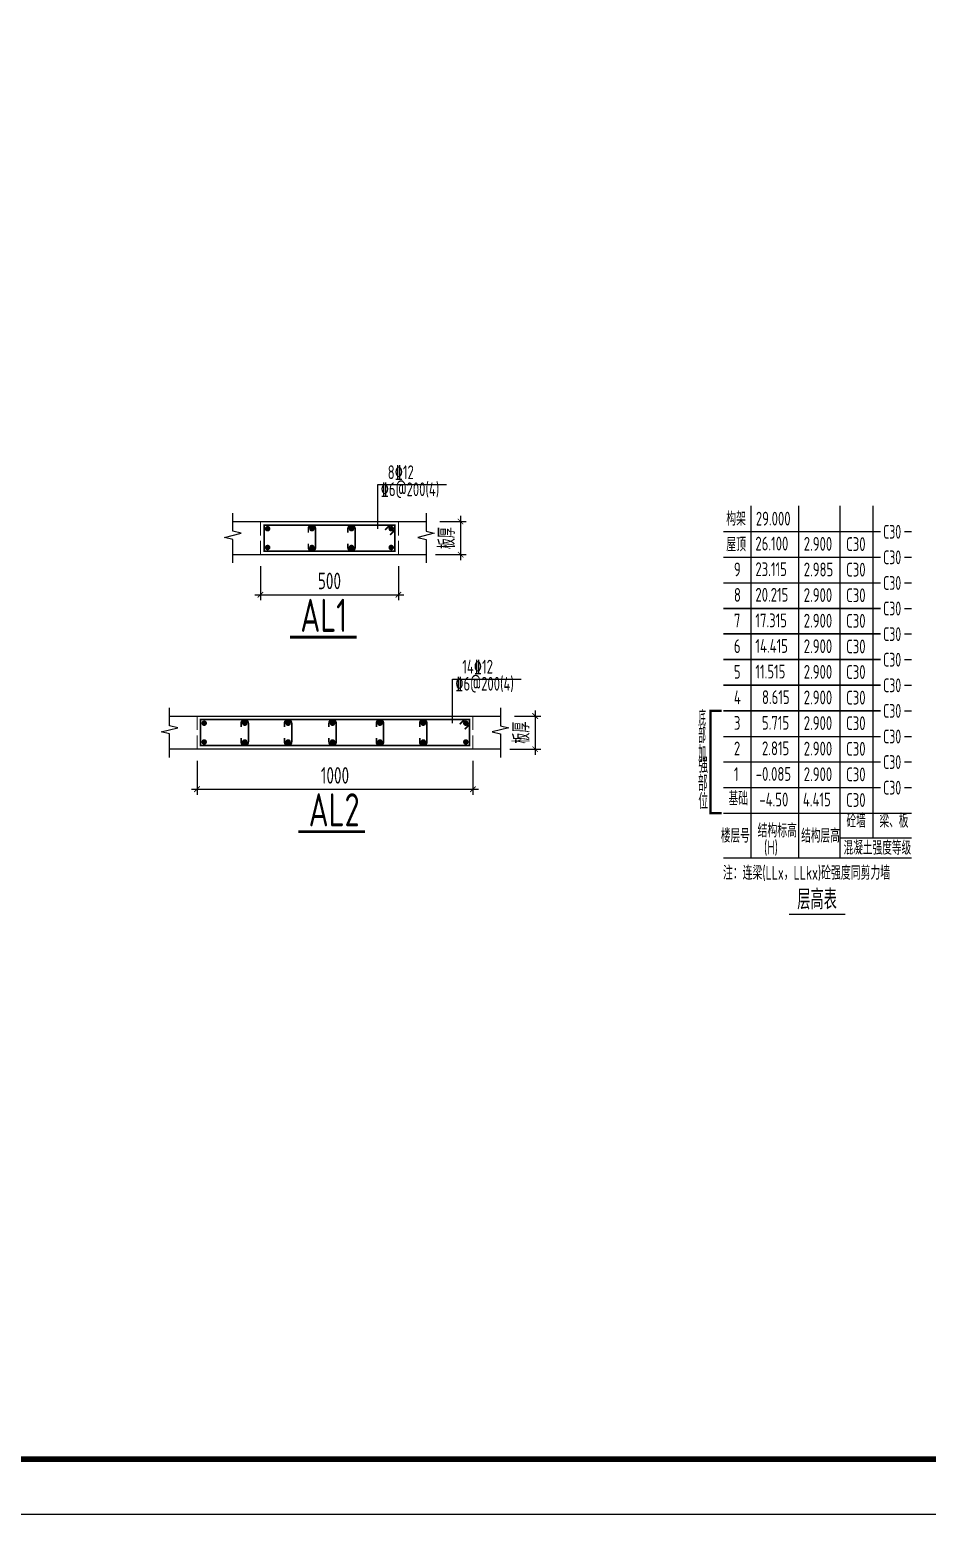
# Model space of a CAD drawing. Extents: x 826826 to 1642106, y -156213 to 399140.
# Drawn here: x 1324944 to 1341207, y 88819 to 115706 of the extents above; entities that cross this region are included whole.
import ezdxf
from ezdxf.enums import TextEntityAlignment as Align

# ---------------------------------------------------------------- set-up
doc = ezdxf.new("R2010")
doc.units = 0
doc.header["$LTSCALE"] = 1000
doc.linetypes.add('DASH', pattern=[0.35, 0.25, -0.1])
doc.layers.get('0').update_dxf_attribs({"linetype": 'CONTINUOUS'})
doc.layers.get('DEFPOINTS').update_dxf_attribs({"linetype": 'CONTINUOUS'})
for name, color, linetype in [('-TK', 7, 'CONTINUOUS'), ('AXIS', 3, 'CONTINUOUS'), ('BEAM_DE', 7, 'CONTINUOUS'), ('NUM', 7, 'CONTINUOUS'), ('REIN', 6, 'CONTINUOUS'), ('S-0-TEXT', 7, 'CONTINUOUS'), ('S-B表格', 2, 'CONTINUOUS'), ('TEXT', 2, 'CONTINUOUS'), ('THIN', 7, 'CONTINUOUS'), ('大样详图_文字', 60, 'CONTINUOUS')]:
    doc.layers.add(name, color=color, linetype=linetype)
for name, color, linetype, lineweight in [('7549', 9, 'CONTINUOUS', 18), ('S-REIN', 12, 'CONTINUOUS', 50), ('S-Thin-D', 7, 'DASH', 18)]:
    doc.layers.add(name, color=color, linetype=linetype, lineweight=lineweight)
doc.styles.add('TSSD_DIMENSION', font='Tssdeng.shx', dxfattribs={"width": 0.7, "bigfont": 'tssdchn.shx'})
doc.styles.add('TSSD_Norm', font='Tssdeng.shx', dxfattribs={"bigfont": 'tssdchn.shx'})
doc.styles.add('TSSD_REIN', font='tssdeng.shx', dxfattribs={"width": 0.7, "height": 300, "bigfont": 'tssdchn.shx'})
doc.dimstyles.new('TSSD_25_100', dxfattribs={"dimtxt": 300, "dimasz": 100, "dimexe": 100, "dimexo": 250, "dimgap": 100, "dimtad": 1, "dimdec": 0, "dimlfac": 0.25, "dimzin": 0, "dimdsep": 46, "dimtxsty": 'TSSD_DIMENSION', "dimblk": 'ARCHTICK', "dimcen": 0, "dimdle": 100, "dimclrt": 7, "dimadec": 0, "dimazin": 0, "dimtfac": 1, "dimtdec": 0, "dimtix": 1, "dimtmove": 2, "dimatfit": 3, "dimldrblk": 'ARCHTICK', "dimfxl": 0, "dimtolj": 1, "dimtzin": 0, "dimarcsym": 0})

# ---------------------------------------------------------------- blocks, each defined once
blk = doc.blocks.new('B20200424131938')
at = {"layer": '7549', "const_width": 40}
blk.add_lwpolyline([(417, 3688), (217, 3688), (217, 1834), (417, 1834)], dxfattribs=at)
at = {"layer": 'S-0-TEXT'}
blk.add_lwpolyline([(1641, 0, 27, 27, 0), (2658, 0, 0, 0, 0)], format="xyseb", dxfattribs=at)
at = {"layer": 'S-B表格'}
for p, q in [((952, 1021), (952, 7396)), ((1817, 1021), (1817, 7396)), ((2567, 1021), (2567, 7396)), ((3167, 1385), (3167, 7396)), ((452, 6932), (3167, 6932)), ((452, 6932), (3167, 6932)), ((3167, 6932), (3298, 6932)), ((3167, 6932), (3298, 6932)), ((3167, 6932), (3298, 6932)), ((3731, 6932), (3862, 6932)), ((3731, 6932), (3862, 6932)), ((3731, 6932), (3862, 6932)), ((452, 6469), (3167, 6469)), ((452, 6469), (3167, 6469)), ((3167, 6469), (3298, 6469)), ((3167, 6469), (3298, 6469)), ((3167, 6469), (3298, 6469)), ((3731, 6469), (3862, 6469)), ((3731, 6469), (3862, 6469)), ((3731, 6469), (3862, 6469)), ((452, 6005), (3167, 6005)), ((452, 6005), (3167, 6005)), ((3167, 6005), (3298, 6005)), ((3167, 6005), (3298, 6005)), ((3167, 6005), (3298, 6005)), ((3731, 6005), (3862, 6005)), ((3731, 6005), (3862, 6005)), ((3731, 6005), (3862, 6005)), ((452, 5542), (3167, 5542)), ((452, 5542), (3167, 5542)), ((3167, 5542), (3298, 5542)), ((3167, 5542), (3298, 5542)), ((3167, 5542), (3298, 5542)), ((3731, 5542), (3862, 5542)), ((3731, 5542), (3862, 5542)), ((3731, 5542), (3862, 5542)), ((452, 5078), (3167, 5078)), ((452, 5078), (3167, 5078)), ((3167, 5078), (3298, 5078)), ((3167, 5078), (3298, 5078)), ((3167, 5078), (3298, 5078)), ((3731, 5078), (3862, 5078)), ((3731, 5078), (3862, 5078)), ((3731, 5078), (3862, 5078)), ((452, 4615), (3167, 4615)), ((3167, 4615), (3298, 4615)), ((3731, 4615), (3862, 4615)), ((452, 4151), (3167, 4151)), ((3167, 4151), (3298, 4151)), ((3731, 4151), (3862, 4151)), ((452, 3688), (3167, 3688)), ((3167, 3688), (3298, 3688)), ((3731, 3688), (3862, 3688)), ((452, 3224), (3167, 3224)), ((3167, 3224), (3298, 3224)), ((3731, 3224), (3862, 3224)), ((452, 2761), (3167, 2761)), ((3167, 2761), (3298, 2761)), ((3731, 2761), (3862, 2761)), ((452, 2297), (3167, 2297)), ((3167, 2297), (3298, 2297)), ((3731, 2297), (3862, 2297)), ((452, 1834), (3167, 1834)), ((452, 1834), (3862, 1834)), ((452, 1834), (2854, 1834)), ((452, 1834), (2854, 1834)), ((2567, 1385), (3862, 1385)), ((452, 1021), (3862, 1021))]:
    blk.add_line(p, q, dxfattribs=at)
at = {"style": 'TSSD_REIN'}
for s, width, p, p2 in [('底', 0.535575, (-3, 3408), (134, 3408)), ('部', 0.530918, (-3, 3100), (134, 3100)), ('加', 0.526341, (-3, 2774), (134, 2774))]:
    blk.add_text(s, height=285, dxfattribs=dict(at, width=width)).set_placement(p, p2, align=Align.FIT)
for s, height, width, p in [('强', 285, 0.535575, (-3, 2477)), ('部', 285, 0.535575, (-13, 2146)), ('位', 285, 0.535575, (-3, 1820)), ('砼墙', 250, 0.7, (2681, 1495)), ('梁、板', 250, 0.7, (3279, 1495))]:
    blk.add_text(s, height=height, dxfattribs=dict(at, width=width)).set_placement(p, align=Align.BOTTOM_LEFT)
for s, width, p in [('结构标高', 0.65, (1070, 1392)), ('楼层号', 0.7, (405, 1299)), ('(H)', 0.65, (1188, 1086)), ('结构层高', 0.7, (1860, 1299)), ('混凝土强度等级', 0.7, (2629, 1080))]:
    blk.add_text(s, height=250, dxfattribs=dict(at, width=width)).set_placement(p)
at = {"layer": 'S-0-TEXT', "style": 'TSSD_REIN', "width": 0.7}
blk.add_text('层高表', height=360, dxfattribs=at).set_placement((1790, 90))
at = {"layer": 'S-B表格', "style": 'TSSD_REIN'}
for s, width, p in [('构架', 0.65, (503, 7039)), ('29.000', 0.7, (1039, 7042)), ('C30', 0.65, (3345, 6804)), ('屋顶', 0.65, (503, 6575)), ('26.100', 0.7, (1031, 6590)), ('2.900', 0.7, (1907, 6585)), ('C30', 0.7, (2675, 6581)), ('C30', 0.65, (3345, 6341)), ('9', 0.7, (642, 6123)), ('23.115', 0.7, (1031, 6126)), ('2.985', 0.7, (1907, 6121)), ('C30', 0.7, (2675, 6118)), ('C30', 0.65, (3345, 5877)), ('8', 0.7, (642, 5660)), ('20.215', 0.7, (1031, 5663)), ('2.900', 0.7, (1907, 5658)), ('C30', 0.7, (2675, 5654)), ('C30', 0.65, (3345, 5414)), ('7', 0.7, (642, 5196)), ('17.315', 0.7, (1031, 5199)), ('2.900', 0.7, (1907, 5194)), ('C30', 0.7, (2675, 5191)), ('C30', 0.65, (3345, 4950)), ('6', 0.7, (642, 4733)), ('14.415', 0.7, (1031, 4736)), ('2.900', 0.7, (1907, 4731)), ('C30', 0.7, (2675, 4727)), ('C30', 0.65, (3345, 4487)), ('5', 0.7, (642, 4269)), ('11.515', 0.7, (1031, 4272)), ('2.900', 0.7, (1907, 4267)), ('C30', 0.7, (2675, 4264)), ('4', 0.7, (642, 3806)), ('8.615', 0.7, (1150, 3809)), ('2.900', 0.7, (1907, 3804)), ('C30', 0.7, (2675, 3800)), ('C30', 0.65, (3345, 4023)), ('C30', 0.65, (3345, 3560)), ('3', 0.7, (642, 3342)), ('5.715', 0.7, (1150, 3345)), ('2.900', 0.7, (1907, 3340)), ('C30', 0.7, (2675, 3337)), ('C30', 0.65, (3345, 3096)), ('2', 0.7, (642, 2879)), ('2.815', 0.7, (1150, 2882)), ('2.900', 0.7, (1907, 2877)), ('C30', 0.7, (2675, 2873)), ('C30', 0.65, (3345, 2633)), ('1', 0.7, (642, 2415)), ('-0.085', 0.7, (1038, 2418)), ('2.900', 0.7, (1907, 2413)), ('C30', 0.7, (2675, 2410)), ('基础', 0.7, (545, 1974)), ('-4.50', 0.7, (1103, 1955)), ('4.415', 0.7, (1891, 1955)), ('C30', 0.7, (2675, 1946)), ('C30', 0.65, (3345, 2169))]:
    blk.add_text(s, height=250, dxfattribs=dict(at, width=width)).set_placement(p)
at = {"layer": 'TEXT', "style": 'TSSD_REIN', "width": 0.65}
blk.add_text('注：连梁(LLx，LLkx)砼强度同剪力墙', height=250, dxfattribs=at).set_placement((443, 627))
blk = doc.blocks.new('_ArchTick')
at = {"color": 0, "linetype": 'ByBlock', "const_width": 0.15}
blk.add_lwpolyline([(-0.5, -0.5), (0.5, 0.5)], dxfattribs=at)
blk = doc.blocks.new('*D1073')
at = {"layer": 'AXIS', "color": 0, "lineweight": -2}
for p, q in [((1332375, 106799), (1332851, 106799)), ((1332751, 106899), (1332751, 106099)), ((1332294, 106199), (1332851, 106199))]:
    blk.add_line(p, q, dxfattribs=at)
at = {"layer": 'DEFPOINTS', "color": 0}
for p in [(1332125, 106799), (1332044, 106199), (1332751, 106199)]:
    blk.add_point(p, dxfattribs=at)
at = {"layer": 'AXIS', "color": 0, "lineweight": -2, "xscale": 100, "yscale": 100, "zscale": 100}
for p, rotation in [((1332751, 106799), 90), ((1332751, 106199), 270)]:
    blk.add_blockref('_ArchTick', p, dxfattribs=dict(at, rotation=rotation))
at = {"layer": 'AXIS', "color": 7, "insert": (1332501, 106499), "char_height": 300, "attachment_point": 5, "rotation": 90, "style": 'TSSD_DIMENSION'}
blk.add_mtext('\\A1;板厚', dxfattribs=at)
blk = doc.blocks.new('*D1074')
at = {"layer": 'AXIS', "color": 0, "lineweight": -2}
for p, q in [((1329125, 105988), (1329125, 105373)), ((1331625, 105988), (1331625, 105373)), ((1329025, 105473), (1331725, 105473))]:
    blk.add_line(p, q, dxfattribs=at)
at = {"layer": 'DEFPOINTS', "color": 0}
for p in [(1329125, 106238), (1331625, 106238), (1331625, 105473)]:
    blk.add_point(p, dxfattribs=at)
at = {"layer": 'AXIS', "color": 0, "lineweight": -2, "xscale": 100, "yscale": 100, "zscale": 100, "rotation": 180}
blk.add_blockref('_ArchTick', (1329125, 105473), dxfattribs=at)
at = {"layer": 'AXIS', "color": 0, "lineweight": -2, "xscale": 100, "yscale": 100, "zscale": 100}
blk.add_blockref('_ArchTick', (1331625, 105473), dxfattribs=at)
at = {"layer": 'AXIS', "color": 7, "insert": (1330375, 105723), "char_height": 300, "attachment_point": 5, "style": 'TSSD_DIMENSION'}
blk.add_mtext('\\A1;500', dxfattribs=at)
blk = doc.blocks.new('*D1075')
at = {"layer": 'AXIS', "color": 0, "lineweight": -2}
for p, q in [((1333726, 103276), (1334202, 103276)), ((1334102, 103376), (1334102, 102576)), ((1333645, 102676), (1334202, 102676))]:
    blk.add_line(p, q, dxfattribs=at)
at = {"layer": 'DEFPOINTS', "color": 0}
for p in [(1333476, 103276), (1333395, 102676), (1334102, 102676)]:
    blk.add_point(p, dxfattribs=at)
at = {"layer": 'AXIS', "color": 0, "lineweight": -2, "xscale": 100, "yscale": 100, "zscale": 100}
for p, rotation in [((1334102, 103276), 90), ((1334102, 102676), 270)]:
    blk.add_blockref('_ArchTick', p, dxfattribs=dict(at, rotation=rotation))
at = {"layer": 'AXIS', "color": 7, "insert": (1333852, 102976), "char_height": 300, "attachment_point": 5, "rotation": 90, "style": 'TSSD_DIMENSION'}
blk.add_mtext('\\A1;板厚', dxfattribs=at)
blk = doc.blocks.new('*D1076')
at = {"layer": 'AXIS', "color": 0, "lineweight": -2}
for p, q in [((1327976, 102466), (1327976, 101851)), ((1332976, 102466), (1332976, 101851)), ((1327876, 101951), (1333076, 101951))]:
    blk.add_line(p, q, dxfattribs=at)
at = {"layer": 'DEFPOINTS', "color": 0}
for p in [(1327976, 102716), (1332976, 102716), (1332976, 101951)]:
    blk.add_point(p, dxfattribs=at)
at = {"layer": 'AXIS', "color": 0, "lineweight": -2, "xscale": 100, "yscale": 100, "zscale": 100, "rotation": 180}
blk.add_blockref('_ArchTick', (1327976, 101951), dxfattribs=at)
at = {"layer": 'AXIS', "color": 0, "lineweight": -2, "xscale": 100, "yscale": 100, "zscale": 100}
blk.add_blockref('_ArchTick', (1332976, 101951), dxfattribs=at)
at = {"layer": 'AXIS', "color": 7, "insert": (1330476, 102201), "char_height": 300, "attachment_point": 5, "style": 'TSSD_DIMENSION'}
blk.add_mtext('\\A1;1000', dxfattribs=at)
blk = doc.blocks.new('A1')
blk.add_lwpolyline([(0, 59400), (0, 0), (84100, 0), (84100, 59400)], close=True)
at = {"const_width": 100}
blk.add_lwpolyline([(2500, 58400), (2500, 1000), (83100, 1000), (83100, 58400)], close=True, dxfattribs=at)

msp = doc.modelspace()

# ---------------------------------------------------------------- linework, layer by layer
at = {"layer": 'BEAM_DE'}
for p, q in [((1328624.83, 106798.56), (1332124.83, 106798.56)), ((1329124.83, 106198.56), (1328624.83, 106198.56)), ((1331624.83, 106198.56), (1329124.83, 106198.56)), ((1332124.83, 106198.56), (1331624.83, 106198.56)), ((1327475.95, 103276.39), (1333475.95, 103276.39)), ((1327975.95, 102676.39), (1327475.95, 102676.39)), ((1332975.95, 102676.39), (1327975.95, 102676.39)), ((1333475.95, 102676.39), (1332975.95, 102676.39))]:
    msp.add_line(p, q, dxfattribs=at)
at = {"layer": 'REIN', "const_width": 30}
for points in [[(1329992.83, 106398.56), (1329992.83, 106328.56, 1), (1330122.83, 106328.56), (1330122.83, 106668.56, 1), (1329992.83, 106668.56), (1329992.83, 106598.56)], [(1330709.83, 106398.56), (1330709.83, 106328.56, 1), (1330839.83, 106328.56), (1330839.83, 106668.56, 1), (1330709.83, 106668.56), (1330709.83, 106598.56)], [(1328775.89, 102876.39), (1328775.89, 102806.39, 1), (1328905.89, 102806.39), (1328905.89, 103146.39, 1), (1328775.89, 103146.39), (1328775.89, 103076.39)], [(1329560.95, 102876.39), (1329560.95, 102806.39, 1), (1329690.95, 102806.39), (1329690.95, 103146.39, 1), (1329560.95, 103146.39), (1329560.95, 103076.39)], [(1330366.95, 102876.39), (1330366.95, 102806.39, 1), (1330496.95, 102806.39), (1330496.95, 103146.39, 1), (1330366.95, 103146.39), (1330366.95, 103076.39)], [(1331225.31, 102876.39), (1331225.31, 102806.39, 1), (1331355.31, 102806.39), (1331355.31, 103146.39, 1), (1331225.31, 103146.39), (1331225.31, 103076.39)], [(1332010.37, 102876.39), (1332010.37, 102806.39, 1), (1332140.37, 102806.39), (1332140.37, 103146.39, 1), (1332010.37, 103146.39), (1332010.37, 103076.39)]]:
    msp.add_lwpolyline(points, format="xyb", dxfattribs=at)
at = {"layer": 'S-B表格', "color": 6, "linetype": 'ByBlock', "ltscale": 0.5, "const_width": 30}
for points in [[(1337512.97, 105225.61), (1340359.34, 105225.61)], [(1337512.97, 104762.11), (1340359.34, 104762.11)], [(1337512.97, 104298.61), (1340359.34, 104298.61)], [(1337512.97, 103835.11), (1340359.34, 103835.11)], [(1337512.97, 103371.61), (1340359.34, 103371.61)]]:
    msp.add_lwpolyline(points, dxfattribs=at)
at = {"layer": 'S-REIN', "const_width": 30}
for points in [[(1331559.83, 106733.56), (1331559.83, 106263.56), (1329189.83, 106263.56), (1329189.83, 106733.56), (1331559.83, 106733.56)], [(1331383.06, 106648.71), (1331467.91, 106733.56)], [(1331559.83, 106641.64), (1331474.98, 106556.79)], [(1332910.95, 103211.39), (1332910.95, 102741.39), (1328040.95, 102741.39), (1328040.95, 103211.39), (1332910.95, 103211.39)], [(1332734.17, 103126.54), (1332819.02, 103211.39)], [(1332910.95, 103119.46), (1332826.1, 103034.61)]]:
    msp.add_lwpolyline(points, dxfattribs=at)
at = {"layer": 'S-REIN', "const_width": 50}
for points in [[(1329229.83, 106668.56, 1), (1329279.83, 106668.56, 1)], [(1330032.83, 106668.56, 1), (1330082.83, 106668.56, 1)], [(1330749.83, 106668.56, 1), (1330799.83, 106668.56, 1)], [(1331469.83, 106668.56, 1), (1331519.83, 106668.56, 1)], [(1329229.83, 106328.56, 1), (1329279.83, 106328.56, 1)], [(1330032.83, 106328.56, 1), (1330082.83, 106328.56, 1)], [(1330749.83, 106328.56, 1), (1330799.83, 106328.56, 1)], [(1331469.83, 106328.56, 1), (1331519.83, 106328.56, 1)], [(1328080.95, 103146.39, 1), (1328130.95, 103146.39, 1)], [(1328815.89, 103146.39, 1), (1328865.89, 103146.39, 1)], [(1329600.95, 103146.39, 1), (1329650.95, 103146.39, 1)], [(1330406.95, 103146.39, 1), (1330456.95, 103146.39, 1)], [(1331265.31, 103146.39, 1), (1331315.31, 103146.39, 1)], [(1332050.37, 103146.39, 1), (1332100.37, 103146.39, 1)], [(1332820.95, 103146.39, 1), (1332870.95, 103146.39, 1)], [(1328080.95, 102806.39, 1), (1328130.95, 102806.39, 1)], [(1328815.89, 102806.39, 1), (1328865.89, 102806.39, 1)], [(1329600.95, 102806.39, 1), (1329650.95, 102806.39, 1)], [(1330406.95, 102806.39, 1), (1330456.95, 102806.39, 1)], [(1331265.31, 102806.39, 1), (1331315.31, 102806.39, 1)], [(1332050.37, 102806.39, 1), (1332100.37, 102806.39, 1)], [(1332820.95, 102806.39, 1), (1332870.95, 102806.39, 1)]]:
    msp.add_lwpolyline(points, format="xyb", close=True, dxfattribs=at)
at = {"layer": 'S-Thin-D'}
for p, q in [((1329124.83, 106198.56), (1329124.83, 106798.56)), ((1331624.83, 106198.56), (1331624.83, 106798.56)), ((1327975.95, 102676.39), (1327975.95, 103276.39)), ((1332975.95, 102676.39), (1332975.95, 103276.39))]:
    msp.add_line(p, q, dxfattribs=at)
at = {"layer": 'TEXT', "const_width": 50}
for points in [[(1329660.99, 104704.06), (1330866.39, 104704.06)], [(1329811.54, 101181.88), (1331016.94, 101181.88)]]:
    msp.add_lwpolyline(points, dxfattribs=at)
at = {"layer": 'THIN'}
for points in [[(1328624.83, 106048.56), (1328624.83, 106473.56), (1328474.83, 106511.06), (1328774.83, 106586.06), (1328624.83, 106623.56), (1328624.83, 106948.56)], [(1332124.83, 106948.56), (1332124.83, 106623.56), (1332274.83, 106586.06), (1331974.83, 106511.06), (1332124.83, 106473.56), (1332124.83, 106048.56)], [(1327475.95, 102526.39), (1327475.95, 102951.39), (1327325.95, 102988.89), (1327625.95, 103063.89), (1327475.95, 103101.39), (1327475.95, 103426.39)], [(1333475.95, 103426.39), (1333475.95, 103101.39), (1333625.95, 103063.89), (1333325.95, 102988.89), (1333475.95, 102951.39), (1333475.95, 102526.39)]]:
    msp.add_lwpolyline(points, dxfattribs=at)
at = {"layer": '大样详图_文字'}
for p, q in [((1331252.04, 107468.56), (1332498.04, 107468.56)), ((1331252.04, 106668.56), (1331252.04, 107468.56)), ((1332603.15, 103946.39), (1333849.16, 103946.39)), ((1332603.15, 103146.39), (1332603.15, 103946.39))]:
    msp.add_line(p, q, dxfattribs=at)

# ---------------------------------------------------------------- block references
at = {"layer": '-TK'}
msp.add_blockref('A1', (1269218.71, 88818.54), dxfattribs=at)
at = {"layer": 'S-B表格'}
msp.add_blockref('B20200424131938', (1337061.33, 99684.02), dxfattribs=at)

# ---------------------------------------------------------------- texts
at = {"layer": 'NUM', "style": 'TSSD_Norm', "width": 0.7}
for s, p in [('AL1', (1329849.02, 104799.89)), ('AL2', (1329999.57, 101277.72))]:
    msp.add_text(s, height=600, dxfattribs=at).set_placement(p)
at = {"layer": '大样详图_文字', "style": 'TSSD_REIN', "width": 0.7}
for s, p in [('8\x8412', (1331430.42, 107491.82)), ('%%1326@200(4)', (1331303.18, 107183.04)), ('%%1326@200(4)', (1332654.29, 103660.87))]:
    msp.add_text(s, height=250, dxfattribs=at).set_placement(p, align=Align.BOTTOM_LEFT)
at = {"layer": '大样详图_文字', "color": 1, "style": 'TSSD_REIN', "width": 0.7}
msp.add_text('14%%13212', height=250, dxfattribs=at).set_placement((1332781.54, 103969.65), align=Align.BOTTOM_LEFT)

# ---------------------------------------------------------------- dimensions: what is measured, and where the dimension line sits
at = {"layer": 'AXIS'}
for base, p1, p2, picture, middle in [((1332750.88, 106198.56), (1332124.83, 106798.56), (1332043.65, 106198.56), '*D1073', (1332500.88, 106498.56)), ((1334101.99, 102676.39), (1333475.95, 103276.39), (1333394.77, 102676.39), '*D1075', (1333851.99, 102976.39))]:
    dim = msp.add_linear_dim(base=base, p1=p1, p2=p2, angle=90, text='板厚', dimstyle='TSSD_25_100', dxfattribs=at)
    dim.commit()
    dim.dimension.update_dxf_attribs({"geometry": picture, "text_midpoint": middle})
for base, p1, p2, text, picture, middle in [((1331624.83, 105472.8), (1329124.83, 106238.3), (1331624.83, 106238.3), '500', '*D1074', (1330374.83, 105722.8)), ((1332975.95, 101950.63), (1327975.95, 102716.13), (1332975.95, 102716.13), '1000', '*D1076', (1330475.95, 102200.63))]:
    dim = msp.add_linear_dim(base=base, p1=p1, p2=p2, text=text, dimstyle='TSSD_25_100', dxfattribs=at)
    dim.commit()
    dim.dimension.update_dxf_attribs({"geometry": picture, "text_midpoint": middle})

doc.saveas('drawing.dxf')
